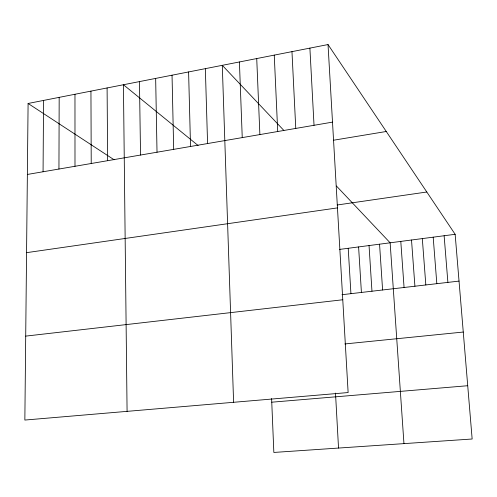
<?xml version="1.0" encoding="UTF-8"?>
<svg xmlns="http://www.w3.org/2000/svg" width="497" height="497" viewBox="0 0 497 497"><rect width="100%" height="100%" fill="white"/><g stroke="black" fill="none" stroke-linecap="round" stroke-linejoin="round"><path stroke-width="0.75" d="M58.944 169.036L59.174 97.369M43.065 171.757L43.55 100.437M28.093 103.469L24.85 420.058L348.13 392.549L328.026 44.556L28.093 103.469L114.08 159.754M27.366 174.453L332.505 122.125M333.4 140.247L386.262 131.488M337.221 204.988L426.805 192.004M26.565 252.662L337.463 207.895M339.383 249.438L455.146 234.304L472.15 439.006L273.847 452.444L271.604 398.551M341.992 294.709L459.029 281.097M25.707 336.115L342.768 299.766M344.831 343.955L463.266 332.046M271.76 402.197L467.72 385.722M198.104 145.522L123.43 84.745L127.083 411.361M283.837 130.407L222.283 65.324L233.602 402.29M336.426 186.015L390.139 242.803L403.955 443.628M328.026 44.556L455.146 234.304M444.125 235.746L447.89 282.389M433.185 237.181L436.826 283.681M422.313 238.597L425.83 284.955M411.516 240.008L414.914 286.229M400.793 241.412L404.067 287.49M379.553 244.189L382.597 289.987M369.041 245.561L371.967 291.217M358.598 246.928L361.412 292.447M348.217 248.289L350.925 293.665M335.5 393.102L338.532 448.064M309.892 48.116L314.029 125.294M291.969 51.638L295.771 128.425M274.251 55.117L277.724 131.519M256.732 58.559L259.881 134.575M239.411 61.963L242.244 137.601M205.348 68.654L207.578 143.546M188.599 71.941L190.531 146.472M172.037 75.196L173.683 149.361M155.66 78.414L157.021 152.219M139.458 81.595L140.539 155.045M107.097 87.95L107.644 160.686M90.945 91.125L91.224 163.501M74.972 94.262L74.991 166.284"/></g></svg>
